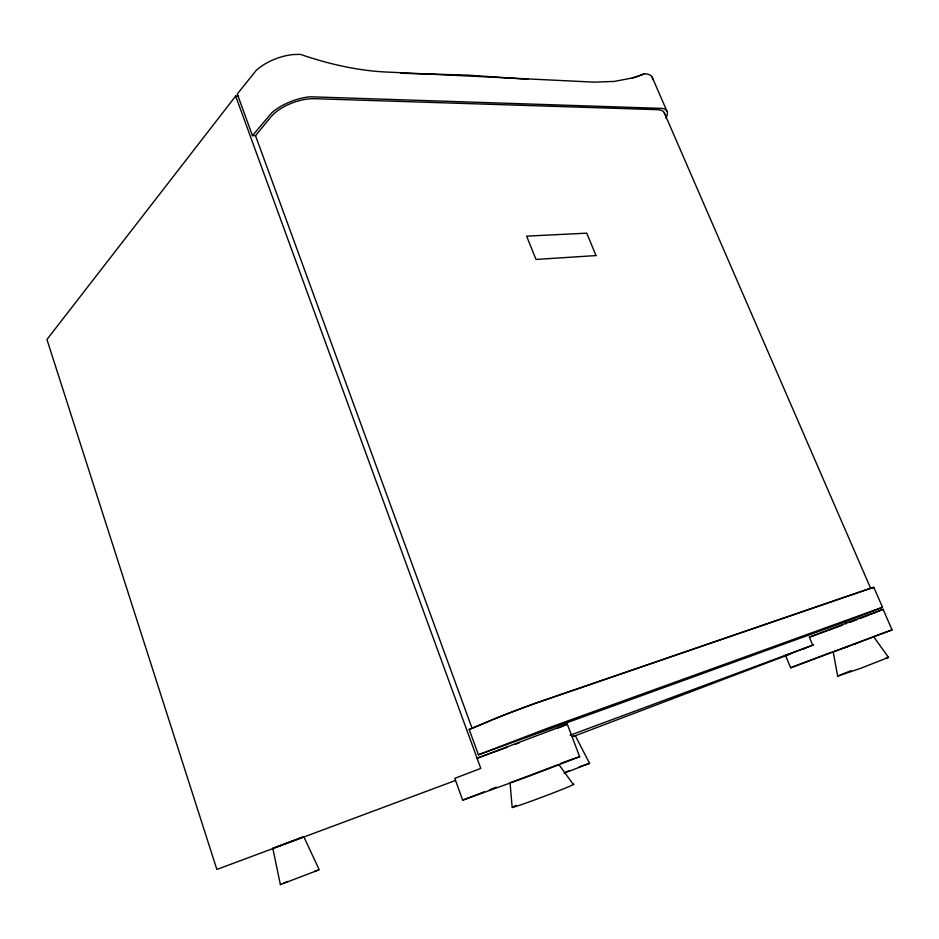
<?xml version="1.0" encoding="UTF-8"?>
<svg xmlns="http://www.w3.org/2000/svg" width="939" height="939" viewBox="0 0 939 939"><rect width="100%" height="100%" fill="white"/><g stroke="black" fill="none" stroke-linecap="round" stroke-linejoin="round"><path stroke-width="1.41" d="M238.612 96.154L235.677 96.06L46.95 339.495L216.862 869.444L455.345 780.532M652.734 79.557A30.576 11.878 -26.1 0 0 647.945 74.216L644.483 73.676A284.916 149.148 46.2 0 1 632.381 77.96L614.423 81.411L594.375 82.151L389.392 72.162A332.206 184.913 41.2 0 1 300.539 54.403L294.2 54.485A36.586 18.357 -20.3 0 0 256.065 70.554L237.274 94.006L252.45 135.603L271.7 112.88A36.844 17.348 -20.3 0 1 310.14 96.776L662.793 108.431A30.729 11.209 -25.7 0 1 665.868 117.974M252.45 135.603L255.502 135.639L270.808 117.046A33.194 15.634 -20.3 0 1 314.682 98.689L657.253 109.663A27.701 10.094 -25.7 0 1 664.659 114.558M883.106 609.317L809.371 637.194L812.728 645.163L785.544 655.504L790.65 667.77L892.05 629.905L883.106 609.317L877.378 611.712M280.374 884.608L319.225 869.784L303.802 836.719L272.815 848.34L280.374 884.608L281.054 884.209M235.677 96.06L480.78 768.384L454.805 778.337L462.669 800.169L529.15 776.142L579.656 756.717L567.297 724.204L564.585 725.448M873.822 587.333L882.472 607.251L880.489 608.155L847.6 620.984L478.421 754.792L469.195 729.486L495.428 718.429A40.424 1.338 -20.6 0 1 538.247 702.208L870.969 588.084A33.123 0.833 -20.9 0 1 871.92 588.401M572.367 736.61L575.255 735.554L589.551 763.36L564.034 773.196M888.529 657.406L860.77 668.263L837.67 676.139L833.198 651.877L873.657 636.736L888.529 657.406L885.958 658.051M837.67 676.139L841.133 674.636M469.195 729.486L491.872 720.119M575.255 735.554L573.189 736.352M283.555 883.13L287.616 881.475M558.236 727.995L563.553 725.882M478.421 754.792L547.989 728.065L882.472 607.251M558.177 764.722L511.168 782.387M303.802 836.719L296.712 839.431M842.283 674.132L851.039 670.716M870.594 614.364L876.333 612.134M850.147 622.252L856.967 619.623M859.69 618.566L869.232 614.881M462.669 800.169L484.207 791.847M489.583 789.769L496.32 787.164M565.689 772.011L569.151 770.684M790.65 667.77L831.379 652.265M573.201 736.505L790.767 653.826M803.08 649.154L805.815 648.11M295.621 839.842L288.743 842.436M284.024 844.196L287.557 842.882M282.85 844.642L276.489 847.001M853.915 644.342L857.73 642.91M570.173 735.202L813.608 644.835M785.544 655.504L789.617 653.99M873.822 636.536L892.05 629.905M842.835 648.462L849.654 645.926M275.397 847.412L272.815 848.34M506.99 747.327L477.071 758.219L567.297 724.204M515.147 744.357L519.22 742.866M809.371 637.194L841.978 625.315M579.081 766.963L582.368 765.766M560.888 763.278L574.363 758.43M583.459 765.367L589.551 763.36M314.729 871.228L317.84 870.171M575.713 757.949L579.656 756.717M632.287 77.96L632.381 77.96A283.918 148.679 46.2 0 0 644.377 73.665L644.483 73.676M400.918 73.254L467.61 75.108L528.199 79.322M558.74 764.346L573.154 784.253A33.299 0.927 -20.6 0 1 549.198 794.453A33.299 0.927 -20.6 0 1 512.166 807.587L510.053 782.774M652.194 77.233L666.948 111.213M664.202 112.574L870.735 588.518A29.848 0.751 -20.9 0 0 865.312 590.15L542.026 701.069A36.433 1.209 -20.6 0 0 493.186 719.567M844.9 621.137L846.062 623.836M255.502 135.639L472.153 728.464M513.41 806.613A33.299 0.927 -20.6 0 1 516.403 805.286M596.007 255.572L536.005 259.446L526.615 236.147L586.758 233.165L596.007 255.572"/></g></svg>
